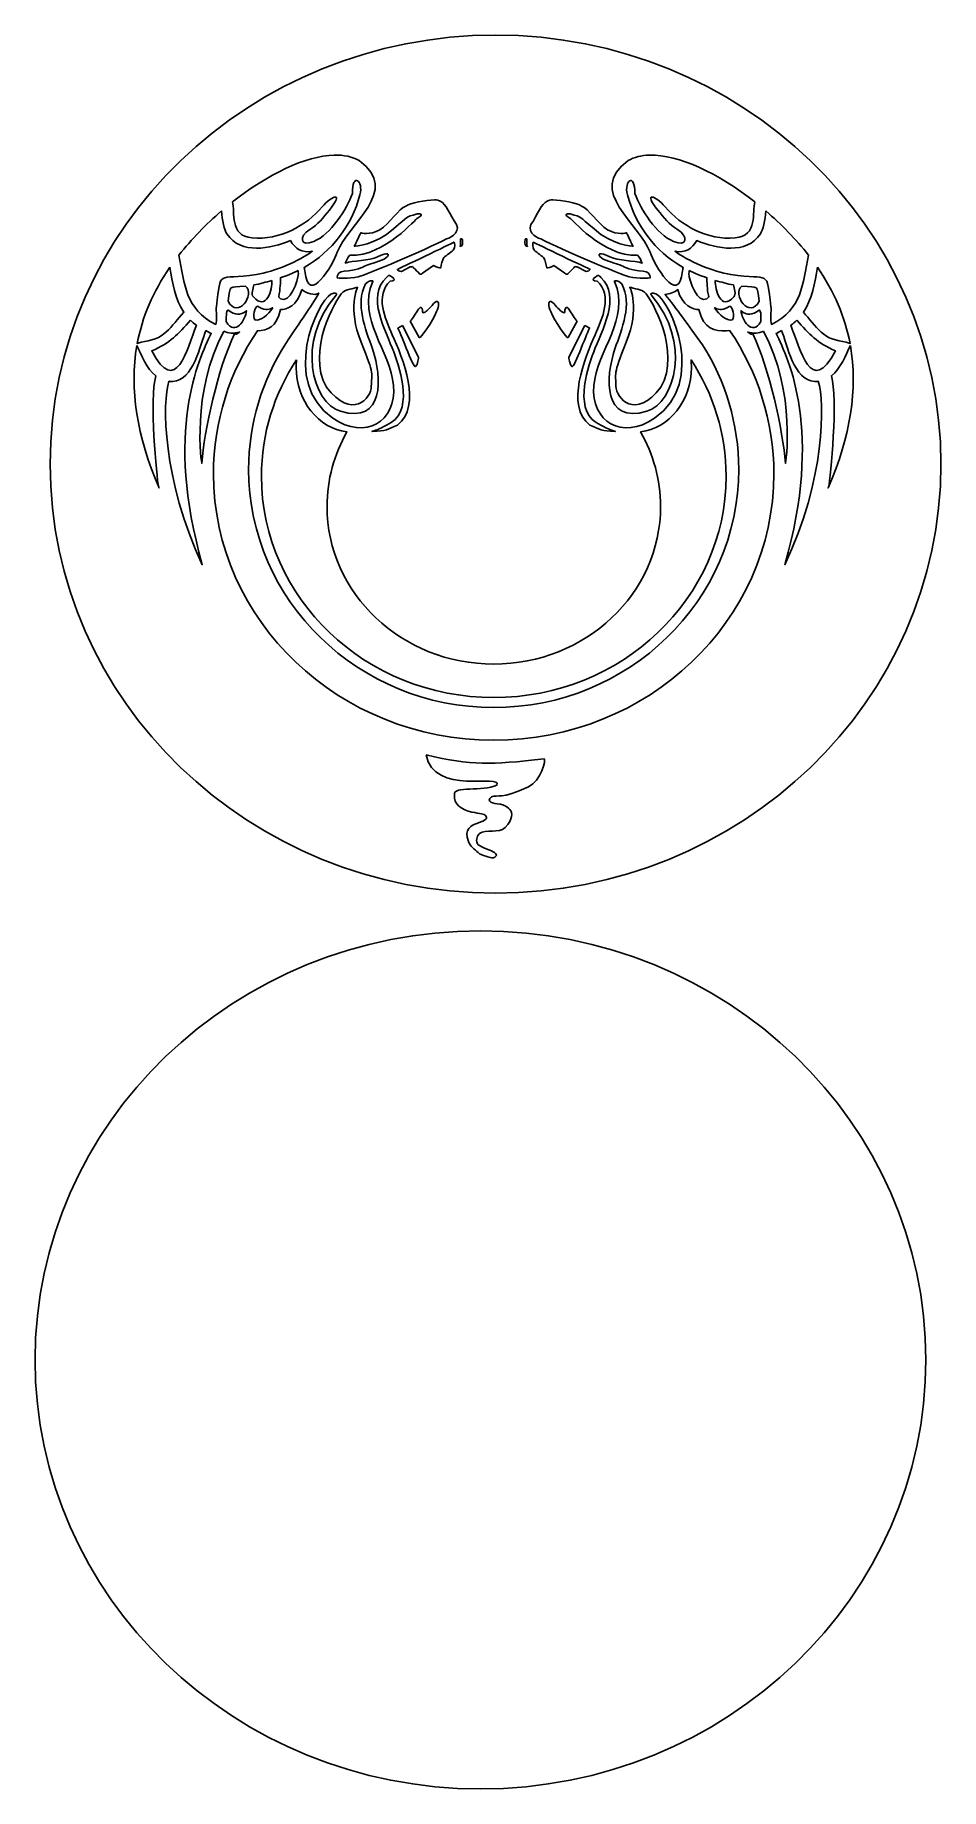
# Model space of a CAD drawing. Header units: centimetres. Extents: x -7.9 to 5.8, y -12.2 to 14.3.
import ezdxf

# ---------------------------------------------------------------- set-up
doc = ezdxf.new("R2010")
doc.units = ezdxf.units.CM
doc.header["$MEASUREMENT"] = 0
doc.layers.add('Layer 1', color=7, linetype='Continuous')

msp = doc.modelspace()

# ---------------------------------------------------------------- linework, layer by layer
at = {"layer": 'Layer 1', "color": 254}
for points, knots in [([(-0.96988, 14.28624), (-4.68405, 14.28624), (-7.69828, 11.38347), (-7.69828, 7.80615), (-7.69828, 7.80615), (-7.69828, 4.22882), (-4.68405, 1.32497), (-0.96988, 1.32497), (-0.96988, 1.32497), (2.74428, 1.32497), (5.75852, 4.22882), (5.75852, 7.80615), (5.75852, 7.80615), (5.75852, 11.38347), (2.74428, 14.28624), (-0.96988, 14.28624)], [0, 0, 0, 0, 0.2, 0.2, 0.2, 0.2, 0.4, 0.4, 0.4, 0.4, 0.6, 0.6, 0.6, 0.6, 1, 1, 1, 1]), ([(-3.40721, 12.47324), (-3.26271, 12.47703), (-3.13343, 12.45074), (-3.02749, 12.39034), (-3.02749, 12.39034), (-2.3884, 11.92707), (-3.20389, 11.44065), (-3.36016, 11.00475), (-3.36016, 11.00475), (-3.42208, 10.83412), (-3.79339, 10.16825), (-3.84964, 10.72375), (-3.84964, 10.72375), (-3.85531, 10.7586), (-3.85829, 10.76781), (-3.85972, 10.7765), (-3.85972, 10.7765), (-3.43316, 11.01937), (-3.14269, 11.41151), (-3.01741, 11.87357), (-3.01741, 11.87357), (-2.95965, 12.08654), (-3.13726, 12.2203), (-3.13166, 11.89402), (-3.13166, 11.89402), (-3.21611, 11.65369), (-3.46187, 11.27688), (-3.71523, 11.16731), (-3.71523, 11.16731), (-3.91657, 11.08136), (-3.95029, 11.24572), (-3.77572, 11.35034), (-3.77572, 11.35034), (-3.65324, 11.42131), (-3.56726, 11.53374), (-3.48001, 11.6421), (-3.48001, 11.6421), (-3.24215, 11.93353), (-3.44564, 11.86187), (-3.58642, 11.69377), (-3.58642, 11.69377), (-3.82995, 11.40361), (-4.23017, 11.1861), (-4.64827, 11.22222), (-4.64827, 11.22222), (-4.99318, 11.25091), (-4.90028, 11.61788), (-4.94397, 11.76483), (-4.94397, 11.76483), (-4.41606, 12.1824), (-3.84069, 12.46187), (-3.40721, 12.47324)], [0, 0, 0, 0, 0.07142857, 0.07142857, 0.07142857, 0.07142857, 0.14285714, 0.14285714, 0.14285714, 0.14285714, 0.21428571, 0.21428571, 0.21428571, 0.21428571, 0.28571429, 0.28571429, 0.28571429, 0.28571429, 0.35714286, 0.35714286, 0.35714286, 0.35714286, 0.42857143, 0.42857143, 0.42857143, 0.42857143, 0.5, 0.5, 0.5, 0.5, 0.57142857, 0.57142857, 0.57142857, 0.57142857, 0.64285714, 0.64285714, 0.64285714, 0.64285714, 0.71428571, 0.71428571, 0.71428571, 0.71428571, 0.78571429, 0.78571429, 0.78571429, 0.78571429, 0.85714286, 0.85714286, 0.85714286, 0.85714286, 1, 1, 1, 1]), ([(1.35767, 12.47324), (1.79625, 12.48484), (2.39717, 12.1998), (2.9482, 11.76483), (2.9482, 11.76483), (2.90308, 11.61788), (2.99772, 11.25091), (2.65138, 11.22222), (2.65138, 11.22222), (2.23472, 11.1861), (1.83281, 11.40361), (1.59065, 11.69377), (1.59065, 11.69377), (1.44981, 11.86187), (1.24663, 11.93353), (1.48312, 11.6421), (1.48312, 11.6421), (1.57181, 11.53374), (1.65666, 11.42131), (1.77771, 11.35034), (1.77771, 11.35034), (1.95371, 11.24572), (1.92079, 11.08136), (1.71946, 11.16731), (1.71946, 11.16731), (1.46474, 11.27688), (1.22034, 11.65369), (1.13589, 11.89402), (1.13589, 11.89402), (1.14006, 12.2203), (0.965, 12.08654), (1.02276, 11.87357), (1.02276, 11.87357), (1.14661, 11.41151), (1.43739, 11.01937), (1.86395, 10.7765), (1.86395, 10.7765), (1.86252, 10.76781), (1.85954, 10.7586), (1.85387, 10.72375), (1.85387, 10.72375), (1.79618, 10.16825), (1.42495, 10.83412), (1.36439, 11.00475), (1.36439, 11.00475), (1.20819, 11.44065), (0.3912, 11.92707), (1.03172, 12.39034), (1.03172, 12.39034), (1.12442, 12.44319), (1.23487, 12.46999), (1.35767, 12.47324)], [0, 0, 0, 0, 0.07142857, 0.07142857, 0.07142857, 0.07142857, 0.14285714, 0.14285714, 0.14285714, 0.14285714, 0.21428571, 0.21428571, 0.21428571, 0.21428571, 0.28571429, 0.28571429, 0.28571429, 0.28571429, 0.35714286, 0.35714286, 0.35714286, 0.35714286, 0.42857143, 0.42857143, 0.42857143, 0.42857143, 0.5, 0.5, 0.5, 0.5, 0.57142857, 0.57142857, 0.57142857, 0.57142857, 0.64285714, 0.64285714, 0.64285714, 0.64285714, 0.71428571, 0.71428571, 0.71428571, 0.71428571, 0.78571429, 0.78571429, 0.78571429, 0.78571429, 0.85714286, 0.85714286, 0.85714286, 0.85714286, 1, 1, 1, 1]), ([(-1.89172, 11.79605), (-1.87271, 11.7963), (-1.8554, 11.79561), (-1.84131, 11.7939), (-1.84131, 11.7939), (-1.73857, 11.76775), (-1.69173, 11.6459), (-1.59601, 11.48276), (-1.59601, 11.48276), (-1.4609, 11.31956), (-1.63172, 11.23971), (-1.70914, 11.20607), (-1.70914, 11.20607), (-2.02729, 11.04293), (-2.92181, 10.66537), (-3.04429, 10.63547), (-3.04429, 10.63547), (-3.1893, 10.59808), (-3.35904, 10.61824), (-3.35904, 10.61824), (-3.35904, 10.61824), (-3.35904, 10.61824), (-3.3867, 10.73638), (-3.19103, 10.72267), (-3.19103, 10.72267), (-3.01926, 10.75257), (-2.96148, 10.78644), (-2.90092, 10.81634), (-2.90092, 10.81634), (-2.86993, 10.82878), (-2.6873, 10.87094), (-2.62538, 10.92077), (-2.62538, 10.92077), (-2.55212, 10.9793), (-2.58976, 11.02179), (-2.75307, 10.93584), (-2.75307, 10.93584), (-2.87268, 10.86983), (-3.1291, 10.88592), (-3.24031, 10.8411), (-3.24031, 10.8411), (-3.21635, 10.8809), (-3.21512, 10.92575), (-3.16863, 10.9606), (-3.16863, 10.9606), (-2.64211, 10.93572), (-2.15644, 11.53695), (-2.14934, 11.51829), (-2.14934, 11.51829), (-2.15644, 11.51575), (-2.01192, 11.58865), (-2.1527, 11.58611), (-2.1527, 11.58611), (-2.34973, 11.53006), (-2.26313, 11.557), (-2.51225, 11.35895), (-2.51225, 11.35895), (-2.78261, 11.10859), (-3.10254, 11.09626), (-3.10254, 11.09626), (-3.10254, 11.09626), (-3.07441, 11.15478), (-3.03217, 11.24121), (-3.00397, 11.29974), (-3.00397, 11.29974), (-3.00397, 11.29974), (-2.87816, 11.25748), (-2.71499, 11.34603), (-2.71499, 11.34603), (-2.57278, 11.44068), (-2.42714, 11.6636), (-2.32295, 11.70346), (-2.32295, 11.70346), (-2.25892, 11.74812), (-2.02477, 11.79428), (-1.89172, 11.79605)], [0, 0, 0, 0, 0.05, 0.05, 0.05, 0.05, 0.1, 0.1, 0.1, 0.1, 0.15, 0.15, 0.15, 0.15, 0.2, 0.2, 0.2, 0.2, 0.25, 0.25, 0.25, 0.25, 0.3, 0.3, 0.3, 0.3, 0.35, 0.35, 0.35, 0.35, 0.4, 0.4, 0.4, 0.4, 0.45, 0.45, 0.45, 0.45, 0.5, 0.5, 0.5, 0.5, 0.55, 0.55, 0.55, 0.55, 0.6, 0.6, 0.6, 0.6, 0.65, 0.65, 0.65, 0.65, 0.7, 0.7, 0.7, 0.7, 0.75, 0.75, 0.75, 0.75, 0.8, 0.8, 0.8, 0.8, 0.85, 0.85, 0.85, 0.85, 0.9, 0.9, 0.9, 0.9, 1, 1, 1, 1]), ([(-0.10293, 11.79605), (0.03007, 11.79428), (0.26421, 11.74812), (0.32831, 11.70346), (0.32831, 11.70346), (0.43249, 11.6636), (0.57925, 11.44068), (0.72146, 11.34603), (0.72146, 11.34603), (0.88326, 11.25748), (1.00932, 11.29974), (1.00932, 11.29974), (1.00932, 11.29974), (1.03609, 11.24121), (1.07969, 11.15478), (1.10789, 11.09626), (1.10789, 11.09626), (1.10789, 11.09626), (0.78894, 11.10859), (0.51872, 11.35895), (0.51872, 11.35895), (0.26953, 11.557), (0.35508, 11.53006), (0.15805, 11.58611), (0.15805, 11.58611), (0.01727, 11.58865), (0.16172, 11.51575), (0.15469, 11.51829), (0.15469, 11.51829), (0.16172, 11.53695), (0.64603, 10.93572), (1.17398, 10.9606), (1.17398, 10.9606), (1.22047, 10.92575), (1.2217, 10.8809), (1.24566, 10.8411), (1.24566, 10.8411), (1.13445, 10.88592), (0.87922, 10.86983), (0.75954, 10.93584), (0.75954, 10.93584), (0.59487, 11.02179), (0.55779, 10.9793), (0.62961, 10.92077), (0.62961, 10.92077), (0.69297, 10.87094), (0.8764, 10.82878), (0.90739, 10.81634), (0.90739, 10.81634), (0.96795, 10.78644), (1.02461, 10.75257), (1.19638, 10.72267), (1.19638, 10.72267), (1.39205, 10.73638), (1.36439, 10.61824), (1.36439, 10.61824), (1.36439, 10.61824), (1.36439, 10.61824), (1.19578, 10.59808), (1.05077, 10.63547), (1.05077, 10.63547), (0.92829, 10.66537), (0.03264, 11.04293), (-0.28551, 11.20607), (-0.28551, 11.20607), (-0.36429, 11.23971), (-0.53269, 11.31956), (-0.39751, 11.48276), (-0.39751, 11.48276), (-0.3018, 11.6459), (-0.25608, 11.76775), (-0.15333, 11.7939), (-0.15333, 11.7939), (-0.13926, 11.79561), (-0.12193, 11.7963), (-0.10293, 11.79605)], [0, 0, 0, 0, 0.05, 0.05, 0.05, 0.05, 0.1, 0.1, 0.1, 0.1, 0.15, 0.15, 0.15, 0.15, 0.2, 0.2, 0.2, 0.2, 0.25, 0.25, 0.25, 0.25, 0.3, 0.3, 0.3, 0.3, 0.35, 0.35, 0.35, 0.35, 0.4, 0.4, 0.4, 0.4, 0.45, 0.45, 0.45, 0.45, 0.5, 0.5, 0.5, 0.5, 0.55, 0.55, 0.55, 0.55, 0.6, 0.6, 0.6, 0.6, 0.65, 0.65, 0.65, 0.65, 0.7, 0.7, 0.7, 0.7, 0.75, 0.75, 0.75, 0.75, 0.8, 0.8, 0.8, 0.8, 0.85, 0.85, 0.85, 0.85, 0.9, 0.9, 0.9, 0.9, 1, 1, 1, 1]), ([(-5.10975, 11.62918), (-5.10551, 11.49467), (-5.06177, 11.33462), (-5.02798, 11.28359), (-5.02798, 11.28359), (-4.81545, 10.9648), (-4.37102, 11.05924), (-4.06694, 11.18131), (-4.06694, 11.18131), (-4.00079, 11.06051), (-3.88793, 10.98992), (-3.73875, 11.01982), (-3.73875, 11.01982), (-3.91476, 10.88277), (-4.32484, 10.70617), (-4.58106, 10.66884), (-4.58106, 10.66884), (-5.19203, 10.58042), (-5.11266, 10.75688), (-5.18591, 10.18652), (-5.18591, 10.18652), (-5.19295, 10.13047), (-5.17651, 9.95622), (-5.19487, 9.9163), (-5.19487, 9.9163), (-5.66636, 10.15041), (-5.6584, 10.52076), (-5.75268, 10.96168), (-5.75268, 10.96168), (-5.56261, 11.20207), (-5.34344, 11.42865), (-5.10975, 11.62918)], [0, 0, 0, 0, 0.11111111, 0.11111111, 0.11111111, 0.11111111, 0.22222222, 0.22222222, 0.22222222, 0.22222222, 0.33333333, 0.33333333, 0.33333333, 0.33333333, 0.44444444, 0.44444444, 0.44444444, 0.44444444, 0.55555556, 0.55555556, 0.55555556, 0.55555556, 0.66666667, 0.66666667, 0.66666667, 0.66666667, 0.77777778, 0.77777778, 0.77777778, 0.77777778, 1, 1, 1, 1]), ([(3.11286, 11.62918), (3.34792, 11.42865), (3.56803, 11.20207), (3.75803, 10.96168), (3.75803, 10.96168), (3.66368, 10.52076), (3.67066, 10.15041), (3.1991, 9.9163), (3.1991, 9.9163), (3.17937, 9.95622), (3.19724, 10.13047), (3.19014, 10.18652), (3.19014, 10.18652), (3.11552, 10.75688), (3.19545, 10.58042), (2.58305, 10.66884), (2.58305, 10.66884), (2.32819, 10.70617), (1.91899, 10.88277), (1.74298, 11.01982), (1.74298, 11.01982), (1.89216, 10.98992), (2.00526, 11.06051), (2.07005, 11.18131), (2.07005, 11.18131), (2.37557, 11.05924), (2.81968, 10.9648), (3.03221, 11.28359), (3.03221, 11.28359), (3.06601, 11.33462), (3.11006, 11.49467), (3.11286, 11.62918)], [0, 0, 0, 0, 0.11111111, 0.11111111, 0.11111111, 0.11111111, 0.22222222, 0.22222222, 0.22222222, 0.22222222, 0.33333333, 0.33333333, 0.33333333, 0.33333333, 0.44444444, 0.44444444, 0.44444444, 0.44444444, 0.55555556, 0.55555556, 0.55555556, 0.55555556, 0.66666667, 0.66666667, 0.66666667, 0.66666667, 0.77777778, 0.77777778, 0.77777778, 0.77777778, 1, 1, 1, 1]), ([(-1.59937, 11.15762), (-1.58319, 11.15865), (-1.57531, 11.07538), (-1.60834, 11.0392), (-1.60834, 11.0392), (-1.64493, 11.00181), (-1.75059, 10.92831), (-1.75059, 10.92831), (-1.75059, 10.92831), (-1.77455, 10.876), (-1.79196, 10.82343), (-1.79763, 10.77112), (-1.79763, 10.77112), (-1.81736, 10.7649), (-1.84996, 10.77821), (-1.90628, 10.80557), (-1.90628, 10.80557), (-1.90628, 10.80557), (-2.07205, 10.69145), (-2.07205, 10.69145), (-2.07205, 10.69145), (-2.08755, 10.67527), (-2.10255, 10.6718), (-2.11798, 10.68176), (-2.11798, 10.68176), (-2.14754, 10.71166), (-2.17802, 10.74122), (-2.20759, 10.77112), (-2.20759, 10.77112), (-2.21325, 10.7774), (-2.21655, 10.78441), (-2.22215, 10.78942), (-2.22215, 10.78942), (-2.23485, 10.78816), (-2.24672, 10.78639), (-2.25799, 10.78512), (-2.25799, 10.78512), (-2.25799, 10.78512), (-2.3924, 10.71406), (-2.3924, 10.71406), (-2.3924, 10.71406), (-2.42469, 10.71769), (-2.44473, 10.72764), (-2.45177, 10.74636), (-2.45177, 10.74636), (-2.45177, 10.74636), (-1.6211, 11.14157), (-1.60274, 11.15655), (-1.60274, 11.15655), (-1.60159, 11.1574), (-1.60045, 11.15755), (-1.59937, 11.15762)], [0, 0, 0, 0, 0.07142857, 0.07142857, 0.07142857, 0.07142857, 0.14285714, 0.14285714, 0.14285714, 0.14285714, 0.21428571, 0.21428571, 0.21428571, 0.21428571, 0.28571429, 0.28571429, 0.28571429, 0.28571429, 0.35714286, 0.35714286, 0.35714286, 0.35714286, 0.42857143, 0.42857143, 0.42857143, 0.42857143, 0.5, 0.5, 0.5, 0.5, 0.57142857, 0.57142857, 0.57142857, 0.57142857, 0.64285714, 0.64285714, 0.64285714, 0.64285714, 0.71428571, 0.71428571, 0.71428571, 0.71428571, 0.78571429, 0.78571429, 0.78571429, 0.78571429, 0.85714286, 0.85714286, 0.85714286, 0.85714286, 1, 1, 1, 1]), ([(-1.49073, 11.20715), (-1.48616, 11.20716), (-1.48068, 11.20656), (-1.47504, 11.20284), (-1.47504, 11.20284), (-1.46938, 11.19408), (-1.46353, 11.15092), (-1.47056, 11.12102), (-1.47056, 11.12102), (-1.47623, 11.09233), (-1.51624, 11.09111), (-1.50641, 11.09733), (-1.50641, 11.09733), (-1.49507, 11.10235), (-1.49713, 11.13136), (-1.49857, 11.20607), (-1.49857, 11.20607), (-1.49857, 11.20607), (-1.49529, 11.20714), (-1.49073, 11.20715)], [0, 0, 0, 0, 0.16666667, 0.16666667, 0.16666667, 0.16666667, 0.33333333, 0.33333333, 0.33333333, 0.33333333, 0.5, 0.5, 0.5, 0.5, 0.66666667, 0.66666667, 0.66666667, 0.66666667, 1, 1, 1, 1]), ([(-0.5028, 11.20715), (-0.49806, 11.20714), (-0.49496, 11.20607), (-0.49496, 11.20607), (-0.49496, 11.20607), (-0.4964, 11.13136), (-0.49958, 11.10235), (-0.48824, 11.09733), (-0.48824, 11.09733), (-0.47841, 11.09111), (-0.51737, 11.09233), (-0.52297, 11.12102), (-0.52297, 11.12102), (-0.53007, 11.15092), (-0.52496, 11.19408), (-0.52073, 11.20284), (-0.52073, 11.20284), (-0.51438, 11.20656), (-0.50755, 11.20716), (-0.5028, 11.20715)], [0, 0, 0, 0, 0.16666667, 0.16666667, 0.16666667, 0.16666667, 0.33333333, 0.33333333, 0.33333333, 0.33333333, 0.5, 0.5, 0.5, 0.5, 0.66666667, 0.66666667, 0.66666667, 0.66666667, 1, 1, 1, 1]), ([(-0.39415, 11.15762), (-0.39307, 11.15755), (-0.39194, 11.1574), (-0.39079, 11.15655), (-0.39079, 11.15655), (-0.37393, 11.14157), (0.45824, 10.74636), (0.45824, 10.74636), (0.45824, 10.74636), (0.4512, 10.72764), (0.43116, 10.71769), (0.39887, 10.71406), (0.39887, 10.71406), (0.39887, 10.71406), (0.26334, 10.78512), (0.26334, 10.78512), (0.26334, 10.78512), (0.25207, 10.78639), (0.23988, 10.78816), (0.22862, 10.78942), (0.22862, 10.78942), (0.22295, 10.78441), (0.21853, 10.7774), (0.21294, 10.77112), (0.21294, 10.77112), (0.18331, 10.74122), (0.15408, 10.71166), (0.12445, 10.68176), (0.12445, 10.68176), (0.10895, 10.6718), (0.0929, 10.67527), (0.0774, 10.69145), (0.0774, 10.69145), (0.0774, 10.69145), (-0.08837, 10.80557), (-0.08837, 10.80557), (-0.08837, 10.80557), (-0.14463, 10.77821), (-0.17729, 10.7649), (-0.19702, 10.77112), (-0.19702, 10.77112), (-0.20262, 10.82343), (-0.21905, 10.876), (-0.24294, 10.92831), (-0.24294, 10.92831), (-0.24294, 10.92831), (-0.3486, 11.00181), (-0.38519, 11.0392), (-0.38519, 11.0392), (-0.41822, 11.07538), (-0.4104, 11.15865), (-0.39415, 11.15762)], [0, 0, 0, 0, 0.07142857, 0.07142857, 0.07142857, 0.07142857, 0.14285714, 0.14285714, 0.14285714, 0.14285714, 0.21428571, 0.21428571, 0.21428571, 0.21428571, 0.28571429, 0.28571429, 0.28571429, 0.28571429, 0.35714286, 0.35714286, 0.35714286, 0.35714286, 0.42857143, 0.42857143, 0.42857143, 0.42857143, 0.5, 0.5, 0.5, 0.5, 0.57142857, 0.57142857, 0.57142857, 0.57142857, 0.64285714, 0.64285714, 0.64285714, 0.64285714, 0.71428571, 0.71428571, 0.71428571, 0.71428571, 0.78571429, 0.78571429, 0.78571429, 0.78571429, 0.85714286, 0.85714286, 0.85714286, 0.85714286, 1, 1, 1, 1]), ([(-5.88933, 10.77866), (-5.85131, 10.54582), (-5.80995, 10.29845), (-5.67764, 10.1004), (-5.67764, 10.1004), (-5.76912, 9.99953), (-5.84738, 9.89125), (-5.9487, 9.79787), (-5.9487, 9.79787), (-6.10211, 9.6546), (-6.22198, 9.68782), (-6.38105, 9.62561), (-6.38105, 9.62561), (-6.30643, 10.02914), (-6.14412, 10.41251), (-5.88933, 10.77866)], [0, 0, 0, 0, 0.2, 0.2, 0.2, 0.2, 0.4, 0.4, 0.4, 0.4, 0.6, 0.6, 0.6, 0.6, 1, 1, 1, 1]), ([(-3.95157, 10.72913), (-3.95157, 10.71421), (-3.94821, 10.69959), (-3.94821, 10.68715), (-3.94821, 10.68715), (-3.94541, 10.57631), (-4.08329, 10.21952), (-4.21703, 10.30172), (-4.21703, 10.30172), (-4.22693, 10.31296), (-4.24783, 10.32709), (-4.24503, 10.33833), (-4.24503, 10.33833), (-4.21964, 10.44421), (-4.21815, 10.56435), (-4.21815, 10.6204), (-4.21815, 10.6204), (-4.12387, 10.65023), (-4.03602, 10.68673), (-3.95157, 10.72913)], [0, 0, 0, 0, 0.16666667, 0.16666667, 0.16666667, 0.16666667, 0.33333333, 0.33333333, 0.33333333, 0.33333333, 0.5, 0.5, 0.5, 0.5, 0.66666667, 0.66666667, 0.66666667, 0.66666667, 1, 1, 1, 1]), ([(-2.57834, 10.65485), (-2.56848, 10.65594), (-2.55843, 10.64807), (-2.53801, 10.63439), (-2.53801, 10.63439), (-2.48026, 10.59574), (-2.49177, 10.5696), (-2.55929, 10.57087), (-2.55929, 10.57087), (-2.79579, 10.35047), (-2.63603, 10.00179), (-2.52905, 9.76019), (-2.52905, 9.76019), (-2.37558, 9.41645), (-2.0717, 8.67638), (-2.45177, 8.39613), (-2.45177, 8.39613), (-2.60244, 8.32262), (-2.61783, 8.31092), (-2.83596, 8.296), (-2.83596, 8.296), (-2.74584, 8.33339), (-2.74201, 8.32694), (-2.6153, 8.3929), (-2.6153, 8.3929), (-2.1944, 8.57222), (-2.3983, 9.21425), (-2.50665, 9.50073), (-2.50665, 9.50073), (-2.6277, 9.82078), (-2.92921, 10.33715), (-2.6153, 10.62363), (-2.6153, 10.62363), (-2.59772, 10.64416), (-2.58819, 10.65375), (-2.57834, 10.65485)], [0, 0, 0, 0, 0.1, 0.1, 0.1, 0.1, 0.2, 0.2, 0.2, 0.2, 0.3, 0.3, 0.3, 0.3, 0.4, 0.4, 0.4, 0.4, 0.5, 0.5, 0.5, 0.5, 0.6, 0.6, 0.6, 0.6, 0.7, 0.7, 0.7, 0.7, 0.8, 0.8, 0.8, 0.8, 1, 1, 1, 1]), ([(0.58369, 10.65485), (0.59372, 10.65375), (0.60304, 10.64416), (0.62065, 10.62363), (0.62065, 10.62363), (0.93463, 10.33715), (0.63417, 9.82078), (0.51312, 9.50073), (0.51312, 9.50073), (0.4047, 9.21425), (0.19832, 8.57222), (0.62065, 8.3929), (0.62065, 8.3929), (0.74729, 8.32694), (0.75238, 8.33339), (0.84243, 8.296), (0.84243, 8.296), (0.62423, 8.31092), (0.60811, 8.32262), (0.456, 8.39613), (0.456, 8.39613), (0.07736, 8.67638), (0.38205, 9.41645), (0.53552, 9.76019), (0.53552, 9.76019), (0.64257, 10.00179), (0.80114, 10.35047), (0.56465, 10.57087), (0.56465, 10.57087), (0.49699, 10.5696), (0.48567, 10.59574), (0.54336, 10.63439), (0.54336, 10.63439), (0.56309, 10.64807), (0.57365, 10.65594), (0.58369, 10.65485)], [0, 0, 0, 0, 0.1, 0.1, 0.1, 0.1, 0.2, 0.2, 0.2, 0.2, 0.3, 0.3, 0.3, 0.3, 0.4, 0.4, 0.4, 0.4, 0.5, 0.5, 0.5, 0.5, 0.6, 0.6, 0.6, 0.6, 0.7, 0.7, 0.7, 0.7, 0.8, 0.8, 0.8, 0.8, 1, 1, 1, 1]), ([(1.95468, 10.72913), (2.0405, 10.68673), (2.12929, 10.65023), (2.2235, 10.6204), (2.2235, 10.6204), (2.2235, 10.56435), (2.22355, 10.44421), (2.25039, 10.33833), (2.25039, 10.33833), (2.25318, 10.32709), (2.23116, 10.31296), (2.22126, 10.30172), (2.22126, 10.30172), (2.08752, 10.21952), (1.94964, 10.57631), (1.95244, 10.68715), (1.95244, 10.68715), (1.95244, 10.69959), (1.95611, 10.71421), (1.95468, 10.72913)], [0, 0, 0, 0, 0.16666667, 0.16666667, 0.16666667, 0.16666667, 0.33333333, 0.33333333, 0.33333333, 0.33333333, 0.5, 0.5, 0.5, 0.5, 0.66666667, 0.66666667, 0.66666667, 0.66666667, 1, 1, 1, 1]), ([(3.89244, 10.77866), (4.1473, 10.41251), (4.31066, 10.02914), (4.38528, 9.62561), (4.38528, 9.62561), (4.22614, 9.68782), (4.10672, 9.6546), (3.95181, 9.79787), (3.95181, 9.79787), (3.85186, 9.89125), (3.77198, 9.99953), (3.68186, 10.1004), (3.68186, 10.1004), (3.81424, 10.29845), (3.85441, 10.54582), (3.89244, 10.77866)], [0, 0, 0, 0, 0.2, 0.2, 0.2, 0.2, 0.4, 0.4, 0.4, 0.4, 0.6, 0.6, 0.6, 0.6, 1, 1, 1, 1]), ([(-3.89444, 10.44276), (-3.83396, 10.38544), (-3.69228, 10.34424), (-3.64018, 10.38785), (-3.64018, 10.38785), (-3.64018, 10.38785), (-3.63906, 10.38785), (-3.63906, 10.38785), (-3.63906, 10.38785), (-3.77841, 10.14377), (-3.89118, 10.00387), (-4.13751, 9.62776), (-4.13751, 9.62776), (-4.49368, 9.0748), (-4.69867, 8.42391), (-4.69867, 7.72648), (-4.69867, 7.72648), (-4.69867, 5.745), (-3.03628, 4.12846), (-0.99788, 4.12846), (-0.99788, 4.12846), (1.04188, 4.12846), (2.70402, 5.745), (2.70402, 7.72648), (2.70402, 7.72648), (2.70402, 8.41395), (2.50369, 9.05829), (2.15742, 9.60623), (2.15742, 9.60623), (1.93075, 9.92134), (1.76802, 10.14915), (1.59065, 10.36955), (1.59065, 10.36955), (1.65537, 10.36955), (1.73863, 10.40162), (1.78219, 10.44276), (1.78219, 10.44276), (1.84704, 10.19989), (2.01528, 10.13401), (2.10253, 10.14023), (2.10253, 10.14023), (2.17715, 9.83014), (2.34047, 9.81673), (2.51921, 9.82048), (2.51921, 9.82048), (2.53471, 9.82175), (2.55212, 9.82175), (2.57185, 9.82048), (2.57185, 9.82048), (2.99138, 9.19655), (3.23495, 8.45321), (3.23495, 7.65865), (3.23495, 7.65865), (3.23495, 5.44173), (1.33476, 3.63322), (-0.99788, 3.63322), (-0.99788, 3.63322), (-3.3291, 3.63322), (-5.23072, 5.44173), (-5.23072, 7.65865), (-5.23072, 7.65865), (-5.23072, 8.45321), (-4.98604, 9.19528), (-4.5665, 9.82048), (-4.5665, 9.82048), (-4.41446, 9.82422), (-4.28063, 9.86873), (-4.21591, 10.14023), (-4.21591, 10.14023), (-4.12723, 10.13401), (-3.95917, 10.19989), (-3.89444, 10.44276)], [0, 0, 0, 0, 0.05263158, 0.05263158, 0.05263158, 0.05263158, 0.10526316, 0.10526316, 0.10526316, 0.10526316, 0.15789474, 0.15789474, 0.15789474, 0.15789474, 0.21052632, 0.21052632, 0.21052632, 0.21052632, 0.26315789, 0.26315789, 0.26315789, 0.26315789, 0.31578947, 0.31578947, 0.31578947, 0.31578947, 0.36842105, 0.36842105, 0.36842105, 0.36842105, 0.42105263, 0.42105263, 0.42105263, 0.42105263, 0.47368421, 0.47368421, 0.47368421, 0.47368421, 0.52631579, 0.52631579, 0.52631579, 0.52631579, 0.57894737, 0.57894737, 0.57894737, 0.57894737, 0.63157895, 0.63157895, 0.63157895, 0.63157895, 0.68421053, 0.68421053, 0.68421053, 0.68421053, 0.73684211, 0.73684211, 0.73684211, 0.73684211, 0.78947368, 0.78947368, 0.78947368, 0.78947368, 0.84210526, 0.84210526, 0.84210526, 0.84210526, 0.89473684, 0.89473684, 0.89473684, 0.89473684, 1, 1, 1, 1]), ([(-4.74572, 10.49336), (-4.59647, 10.36634), (-4.86225, 9.98828), (-5.01006, 10.26727), (-5.01006, 10.26727), (-4.9721, 10.5288), (-5.00754, 10.46841), (-4.74572, 10.49336)], [0, 0, 0, 0, 0.33333333, 0.33333333, 0.33333333, 0.33333333, 1, 1, 1, 1]), ([(-4.34696, 10.58056), (-4.34273, 10.44104), (-4.42541, 10.10893), (-4.62811, 10.33187), (-4.62811, 10.33187), (-4.66327, 10.37046), (-4.63153, 10.46684), (-4.62027, 10.51166), (-4.62027, 10.51166), (-4.52735, 10.52911), (-4.43565, 10.55314), (-4.34696, 10.58056)], [0, 0, 0, 0, 0.25, 0.25, 0.25, 0.25, 0.5, 0.5, 0.5, 0.5, 1, 1, 1, 1]), ([(-2.8326, 10.57626), (-2.8243, 10.57569), (-2.82012, 10.57143), (-2.82364, 10.56334), (-2.82364, 10.56334), (-3.06716, 10.01038), (-2.55482, 9.51334), (-2.51113, 8.99149), (-2.51113, 8.99149), (-2.46327, 8.44723), (-2.93608, 8.15949), (-3.42737, 8.49948), (-3.42737, 8.49948), (-4.22417, 9.05123), (-3.66174, 10.25979), (-3.45761, 10.37062), (-3.45761, 10.37062), (-3.42941, 10.39182), (-3.34005, 10.39916), (-3.37808, 10.35555), (-3.37808, 10.35555), (-3.98761, 9.65932), (-3.73775, 8.73099), (-3.30976, 8.60391), (-3.30976, 8.60391), (-2.65093, 8.40713), (-2.67999, 9.10985), (-2.82924, 9.54702), (-2.82924, 9.54702), (-2.93342, 9.85343), (-3.09416, 10.21772), (-2.93229, 10.52781), (-2.93229, 10.52781), (-2.92066, 10.55114), (-2.85748, 10.57794), (-2.8326, 10.57626)], [0, 0, 0, 0, 0.1, 0.1, 0.1, 0.1, 0.2, 0.2, 0.2, 0.2, 0.3, 0.3, 0.3, 0.3, 0.4, 0.4, 0.4, 0.4, 0.5, 0.5, 0.5, 0.5, 0.6, 0.6, 0.6, 0.6, 0.7, 0.7, 0.7, 0.7, 0.8, 0.8, 0.8, 0.8, 1, 1, 1, 1]), ([(-3.05326, 10.47828), (-3.05326, 10.47828), (-3.21066, 10.16379), (-2.99949, 9.64822), (-2.99949, 9.64822), (-2.78969, 9.13259), (-2.8446, 9.18054), (-2.84604, 8.98503), (-2.84604, 8.98503), (-2.84604, 8.78952), (-3.13939, 8.47103), (-3.5237, 8.96673), (-3.5237, 8.96673), (-3.83201, 9.50477), (-3.38426, 10.29958), (-3.27727, 10.40292), (-3.27727, 10.40292), (-3.24341, 10.4353), (-3.10671, 10.46083), (-3.05326, 10.47828)], [0, 0, 0, 0, 0.16666667, 0.16666667, 0.16666667, 0.16666667, 0.33333333, 0.33333333, 0.33333333, 0.33333333, 0.5, 0.5, 0.5, 0.5, 0.66666667, 0.66666667, 0.66666667, 0.66666667, 1, 1, 1, 1]), ([(0.83795, 10.57626), (0.86281, 10.57794), (0.92596, 10.55114), (0.93764, 10.52781), (0.93764, 10.52781), (1.09951, 10.21772), (0.93884, 9.85343), (0.83459, 9.54702), (0.83459, 9.54702), (0.68534, 9.10985), (0.65635, 8.40713), (1.31511, 8.60391), (1.31511, 8.60391), (1.7431, 8.73099), (1.99409, 9.65932), (1.38455, 10.35555), (1.38455, 10.35555), (1.34653, 10.39916), (1.43483, 10.39182), (1.46296, 10.37062), (1.46296, 10.37062), (1.66709, 10.25979), (2.23064, 9.05123), (1.43384, 8.49948), (1.43384, 8.49948), (0.94255, 8.15949), (0.46894, 8.44723), (0.51536, 8.99149), (0.51536, 8.99149), (0.56042, 9.51334), (1.07251, 10.01038), (0.82899, 10.56334), (0.82899, 10.56334), (0.82547, 10.57143), (0.82966, 10.57569), (0.83795, 10.57626)], [0, 0, 0, 0, 0.1, 0.1, 0.1, 0.1, 0.2, 0.2, 0.2, 0.2, 0.3, 0.3, 0.3, 0.3, 0.4, 0.4, 0.4, 0.4, 0.5, 0.5, 0.5, 0.5, 0.6, 0.6, 0.6, 0.6, 0.7, 0.7, 0.7, 0.7, 0.8, 0.8, 0.8, 0.8, 1, 1, 1, 1]), ([(1.05861, 10.47828), (1.11206, 10.46083), (1.24883, 10.4353), (1.28262, 10.40292), (1.28262, 10.40292), (1.38954, 10.29958), (1.83736, 9.50477), (1.52905, 8.96673), (1.52905, 8.96673), (1.14474, 8.47103), (0.8517, 8.78952), (0.85027, 8.98503), (0.85027, 8.98503), (0.85027, 9.18054), (0.79623, 9.13259), (1.00596, 9.64822), (1.00596, 9.64822), (1.21713, 10.16379), (1.05861, 10.47828), (1.05861, 10.47828)], [0, 0, 0, 0, 0.16666667, 0.16666667, 0.16666667, 0.16666667, 0.33333333, 0.33333333, 0.33333333, 0.33333333, 0.5, 0.5, 0.5, 0.5, 0.66666667, 0.66666667, 0.66666667, 0.66666667, 1, 1, 1, 1]), ([(2.35007, 10.58056), (2.44012, 10.55314), (2.53151, 10.52911), (2.6245, 10.51166), (2.6245, 10.51166), (2.63576, 10.46684), (2.66757, 10.37046), (2.63234, 10.33187), (2.63234, 10.33187), (2.42957, 10.10893), (2.34584, 10.44104), (2.35007, 10.58056)], [0, 0, 0, 0, 0.25, 0.25, 0.25, 0.25, 0.5, 0.5, 0.5, 0.5, 1, 1, 1, 1]), ([(2.74995, 10.49336), (3.01184, 10.46841), (2.97626, 10.5288), (3.01429, 10.26727), (3.01429, 10.26727), (2.86648, 9.98828), (2.60077, 10.36634), (2.74995, 10.49336)], [0, 0, 0, 0, 0.33333333, 0.33333333, 0.33333333, 0.33333333, 1, 1, 1, 1]), ([(-5.0067, 10.13054), (-5.00428, 10.13002), (-5.00168, 10.12833), (-4.99886, 10.12623), (-4.99886, 10.12623), (-4.90737, 10.0552), (-4.82775, 10.04487), (-4.7334, 10.12085), (-4.7334, 10.12085), (-4.74329, 9.99256), (-4.90319, 9.72398), (-5.03694, 9.95936), (-5.03694, 9.95936), (-5.0356, 9.97799), (-5.04296, 10.13829), (-5.0067, 10.13054)], [0, 0, 0, 0, 0.2, 0.2, 0.2, 0.2, 0.4, 0.4, 0.4, 0.4, 0.6, 0.6, 0.6, 0.6, 1, 1, 1, 1]), ([(-4.56538, 10.19191), (-4.46823, 10.13084), (-4.40011, 10.13294), (-4.34808, 10.16284), (-4.34808, 10.16284), (-4.34385, 10.16411), (-4.33888, 10.16372), (-4.33464, 10.16499), (-4.33464, 10.16499), (-4.41206, 10.0666), (-4.51142, 9.95638), (-4.60571, 9.98627), (-4.60571, 9.98627), (-4.64653, 10.03109), (-4.60764, 10.18194), (-4.56538, 10.19191)], [0, 0, 0, 0, 0.2, 0.2, 0.2, 0.2, 0.4, 0.4, 0.4, 0.4, 0.6, 0.6, 0.6, 0.6, 1, 1, 1, 1]), ([(-1.85252, 10.26189), (-1.82227, 10.25882), (-1.81636, 10.2001), (-1.86036, 10.10901), (-1.86036, 10.10901), (-1.91525, 9.9658), (-2.10833, 9.69237), (-2.12246, 9.71605), (-2.12246, 9.71605), (-2.12246, 9.71605), (-2.25687, 9.9669), (-2.25687, 9.9669), (-2.25687, 9.9669), (-2.25127, 9.96194), (-2.18412, 10.06934), (-2.15606, 10.10793), (-2.15606, 10.10793), (-2.12507, 10.16525), (-2.08587, 10.20773), (-2.07317, 10.13054), (-2.07317, 10.13054), (-2.07038, 10.11435), (-2.07292, 10.09286), (-2.06309, 10.09286), (-2.06309, 10.09286), (-2.02643, 10.09407), (-1.97941, 10.14916), (-1.92868, 10.20267), (-1.92868, 10.20267), (-1.89806, 10.24564), (-1.87067, 10.26372), (-1.85252, 10.26189)], [0, 0, 0, 0, 0.11111111, 0.11111111, 0.11111111, 0.11111111, 0.22222222, 0.22222222, 0.22222222, 0.22222222, 0.33333333, 0.33333333, 0.33333333, 0.33333333, 0.44444444, 0.44444444, 0.44444444, 0.44444444, 0.55555556, 0.55555556, 0.55555556, 0.55555556, 0.66666667, 0.66666667, 0.66666667, 0.66666667, 0.77777778, 0.77777778, 0.77777778, 0.77777778, 1, 1, 1, 1]), ([(-0.14213, 10.26189), (-0.124, 10.26372), (-0.09659, 10.24564), (-0.06597, 10.20267), (-0.06597, 10.20267), (-0.01531, 10.14916), (0.03297, 10.09407), (0.06956, 10.09286), (0.06956, 10.09286), (0.07946, 10.09286), (0.07685, 10.11435), (0.07964, 10.13054), (0.07964, 10.13054), (0.09234, 10.20773), (0.13017, 10.16525), (0.16253, 10.10793), (0.16253, 10.10793), (0.19066, 10.06934), (0.25655, 9.96194), (0.26222, 9.9669), (0.26222, 9.9669), (0.26222, 9.9669), (0.12669, 9.71605), (0.12669, 9.71605), (0.12669, 9.71605), (0.11399, 9.69237), (-0.07835, 9.9658), (-0.13317, 10.10901), (-0.13317, 10.10901), (-0.17717, 10.2001), (-0.17236, 10.25882), (-0.14213, 10.26189)], [0, 0, 0, 0, 0.11111111, 0.11111111, 0.11111111, 0.11111111, 0.22222222, 0.22222222, 0.22222222, 0.22222222, 0.33333333, 0.33333333, 0.33333333, 0.33333333, 0.44444444, 0.44444444, 0.44444444, 0.44444444, 0.55555556, 0.55555556, 0.55555556, 0.55555556, 0.66666667, 0.66666667, 0.66666667, 0.66666667, 0.77777778, 0.77777778, 0.77777778, 0.77777778, 1, 1, 1, 1]), ([(2.56961, 10.19191), (2.61187, 10.18194), (2.65076, 10.03109), (2.60994, 9.98627), (2.60994, 9.98627), (2.51565, 9.95638), (2.41486, 10.0666), (2.33887, 10.16499), (2.33887, 10.16499), (2.34311, 10.16372), (2.34822, 10.16411), (2.35231, 10.16284), (2.35231, 10.16284), (2.40441, 10.13294), (2.47246, 10.13084), (2.56961, 10.19191)], [0, 0, 0, 0, 0.2, 0.2, 0.2, 0.2, 0.4, 0.4, 0.4, 0.4, 0.6, 0.6, 0.6, 0.6, 1, 1, 1, 1]), ([(3.01093, 10.13054), (3.04693, 10.13829), (3.03871, 9.97799), (3.04005, 9.95936), (3.04005, 9.95936), (2.90774, 9.72398), (2.74721, 9.99256), (2.73875, 10.12085), (2.73875, 10.12085), (2.8331, 10.04487), (2.91154, 10.0552), (3.00309, 10.12623), (3.00309, 10.12623), (3.0059, 10.12833), (3.00853, 10.13002), (3.01093, 10.13054)], [0, 0, 0, 0, 0.2, 0.2, 0.2, 0.2, 0.4, 0.4, 0.4, 0.4, 0.6, 0.6, 0.6, 0.6, 1, 1, 1, 1]), ([(-5.57683, 9.97766), (-5.55006, 9.9503), (-5.5207, 9.92578), (-5.48834, 9.90338), (-5.48834, 9.90338), (-5.62768, 9.5347), (-5.79694, 8.81709), (-6.16152, 9.5158), (-6.16152, 9.5158), (-5.88283, 9.6366), (-5.7669, 9.76596), (-5.57683, 9.97766)], [0, 0, 0, 0, 0.25, 0.25, 0.25, 0.25, 0.5, 0.5, 0.5, 0.5, 1, 1, 1, 1]), ([(-5.34721, 9.82478), (-5.30925, 9.80606), (-5.28398, 9.78471), (-5.26432, 9.77849), (-5.26432, 9.77849), (-5.45439, 9.38861), (-5.97317, 8.30846), (-5.39873, 6.28598), (-5.39873, 6.28598), (-6.0041, 7.56627), (-6.00552, 8.75101), (-5.90277, 9.05609), (-5.90277, 9.05609), (-5.88441, 9.05361), (-5.86426, 9.05393), (-5.84453, 9.05393), (-5.84453, 9.05393), (-5.53485, 9.06517), (-5.42463, 9.61677), (-5.34721, 9.82478)], [0, 0, 0, 0, 0.16666667, 0.16666667, 0.16666667, 0.16666667, 0.33333333, 0.33333333, 0.33333333, 0.33333333, 0.5, 0.5, 0.5, 0.5, 0.66666667, 0.66666667, 0.66666667, 0.66666667, 1, 1, 1, 1]), ([(-5.07279, 9.81402), (-5.01086, 9.77669), (-4.91666, 9.77761), (-4.83644, 9.80002), (-4.83644, 9.80002), (-4.93496, 9.72531), (-4.89176, 9.81779), (-4.91149, 9.77418), (-4.91149, 9.77418), (-5.16772, 9.24363), (-5.36861, 8.31883), (-5.40657, 7.81691), (-5.40657, 7.81691), (-5.40801, 7.78581), (-5.5754, 8.89485), (-5.07279, 9.81402)], [0, 0, 0, 0, 0.2, 0.2, 0.2, 0.2, 0.4, 0.4, 0.4, 0.4, 0.6, 0.6, 0.6, 0.6, 1, 1, 1, 1]), ([(-2.3756, 9.89692), (-2.3756, 9.89692), (-2.13142, 9.41998), (-2.13142, 9.41998), (-2.13142, 9.41998), (-2.13142, 9.41998), (-2.1405, 9.30408), (-2.17846, 9.27787), (-2.17846, 9.27787), (-2.21642, 9.25165), (-2.42227, 9.84946), (-2.44617, 9.85816), (-2.44617, 9.85816), (-2.44617, 9.85816), (-2.3756, 9.89692), (-2.3756, 9.89692)], [0, 0, 0, 0, 0.2, 0.2, 0.2, 0.2, 0.4, 0.4, 0.4, 0.4, 0.6, 0.6, 0.6, 0.6, 1, 1, 1, 1]), ([(0.37983, 9.89692), (0.37983, 9.89692), (0.45264, 9.85816), (0.45264, 9.85816), (0.45264, 9.85816), (0.42874, 9.84946), (0.22289, 9.25165), (0.18493, 9.27787), (0.18493, 9.27787), (0.14697, 9.30408), (0.13677, 9.41998), (0.13677, 9.41998), (0.13677, 9.41998), (0.13677, 9.41998), (0.37983, 9.89692), (0.37983, 9.89692)], [0, 0, 0, 0, 0.2, 0.2, 0.2, 0.2, 0.4, 0.4, 0.4, 0.4, 0.6, 0.6, 0.6, 0.6, 1, 1, 1, 1]), ([(3.07589, 9.81402), (3.57988, 8.89485), (3.41248, 7.78581), (3.40968, 7.81691), (3.40968, 7.81691), (3.37172, 8.31883), (3.17195, 9.24363), (2.91572, 9.77418), (2.91572, 9.77418), (2.89456, 9.81779), (2.93919, 9.72531), (2.84067, 9.80002), (2.84067, 9.80002), (2.92089, 9.77761), (3.0154, 9.77669), (3.07589, 9.81402)], [0, 0, 0, 0, 0.2, 0.2, 0.2, 0.2, 0.4, 0.4, 0.4, 0.4, 0.6, 0.6, 0.6, 0.6, 1, 1, 1, 1]), ([(3.35256, 9.82478), (3.42998, 9.61677), (3.53901, 9.06517), (3.84876, 9.05393), (3.84876, 9.05393), (3.86842, 9.05393), (3.88759, 9.05361), (3.90588, 9.05609), (3.90588, 9.05609), (4.0087, 8.75101), (4.00864, 7.56627), (3.40184, 6.28598), (3.40184, 6.28598), (3.97758, 8.30846), (3.45967, 9.38861), (3.26967, 9.77849), (3.26967, 9.77849), (3.28933, 9.78471), (3.3131, 9.80606), (3.35256, 9.82478)], [0, 0, 0, 0, 0.16666667, 0.16666667, 0.16666667, 0.16666667, 0.33333333, 0.33333333, 0.33333333, 0.33333333, 0.5, 0.5, 0.5, 0.5, 0.66666667, 0.66666667, 0.66666667, 0.66666667, 1, 1, 1, 1]), ([(3.58106, 9.97766), (3.77112, 9.76596), (3.88706, 9.6366), (4.16574, 9.5158), (4.16574, 9.5158), (3.79974, 8.81709), (3.63216, 9.5347), (3.49145, 9.90338), (3.49145, 9.90338), (3.52517, 9.92578), (3.55436, 9.9503), (3.58106, 9.97766)], [0, 0, 0, 0, 0.25, 0.25, 0.25, 0.25, 0.5, 0.5, 0.5, 0.5, 1, 1, 1, 1]), ([(-6.38665, 9.5987), (-6.31763, 9.45174), (-6.2418, 9.24982), (-6.10103, 9.13899), (-6.10103, 9.13899), (-6.19943, 8.79994), (-6.09282, 7.60195), (-6.05734, 7.4584), (-6.05734, 7.4584), (-6.38598, 8.22355), (-6.50276, 8.93677), (-6.38665, 9.5987)], [0, 0, 0, 0, 0.25, 0.25, 0.25, 0.25, 0.5, 0.5, 0.5, 0.5, 1, 1, 1, 1]), ([(4.39088, 9.5987), (4.50699, 8.93677), (4.39021, 8.22355), (4.06158, 7.4584), (4.06158, 7.4584), (4.09605, 7.60195), (4.20381, 8.79994), (4.10414, 9.13899), (4.10414, 9.13899), (4.24492, 9.24982), (4.32193, 9.45174), (4.39088, 9.5987)], [0, 0, 0, 0, 0.25, 0.25, 0.25, 0.25, 0.5, 0.5, 0.5, 0.5, 1, 1, 1, 1]), ([(-3.97509, 9.38015), (-3.97926, 9.34276), (-3.98181, 9.30462), (-3.98181, 9.26602), (-3.98181, 9.26602), (-3.98181, 8.76283), (-3.64391, 8.34527), (-3.21455, 8.2917), (-3.21455, 8.2917), (-3.40598, 7.95666), (-3.51474, 7.57284), (-3.51473, 7.16556), (-3.51473, 7.16556), (-3.51473, 5.85416), (-2.38344, 4.78411), (-0.99676, 4.78411), (-0.99676, 4.78411), (0.39127, 4.78411), (1.52345, 5.85416), (1.52345, 7.16556), (1.52345, 7.16556), (1.52345, 7.5729), (1.41364, 7.95666), (1.22214, 8.2917), (1.22214, 8.2917), (1.65287, 8.34527), (1.9894, 8.76283), (1.9894, 9.26602), (1.9894, 9.26602), (1.9894, 9.30462), (1.98804, 9.34276), (1.9838, 9.38015), (1.9838, 9.38015), (2.31881, 8.86953), (2.51361, 8.2661), (2.51361, 7.62097), (2.51361, 7.62097), (2.51361, 5.78028), (0.93608, 4.27918), (-0.99676, 4.27918), (-0.99676, 4.27918), (-2.92961, 4.27918), (-4.50602, 5.78028), (-4.50602, 7.62097), (-4.50602, 7.62097), (-4.50602, 8.2661), (-4.31154, 8.86953), (-3.97509, 9.38015)], [0, 0, 0, 0, 0.07692308, 0.07692308, 0.07692308, 0.07692308, 0.15384615, 0.15384615, 0.15384615, 0.15384615, 0.23076923, 0.23076923, 0.23076923, 0.23076923, 0.30769231, 0.30769231, 0.30769231, 0.30769231, 0.38461538, 0.38461538, 0.38461538, 0.38461538, 0.46153846, 0.46153846, 0.46153846, 0.46153846, 0.53846154, 0.53846154, 0.53846154, 0.53846154, 0.61538462, 0.61538462, 0.61538462, 0.61538462, 0.69230769, 0.69230769, 0.69230769, 0.69230769, 0.76923077, 0.76923077, 0.76923077, 0.76923077, 0.84615385, 0.84615385, 0.84615385, 0.84615385, 1, 1, 1, 1]), ([(-6.05623, 7.45517), (-6.05449, 7.45114), (-6.05237, 7.44736), (-6.05062, 7.44333), (-6.05062, 7.44333), (-6.05221, 7.442), (-6.0539, 7.44634), (-6.05623, 7.45517)], [0, 0, 0, 0, 0.33333333, 0.33333333, 0.33333333, 0.33333333, 1, 1, 1, 1]), ([(4.06046, 7.45517), (4.0582, 7.44634), (4.05635, 7.442), (4.05486, 7.44333), (4.05486, 7.44333), (4.0566, 7.44736), (4.05872, 7.45114), (4.06046, 7.45517)], [0, 0, 0, 0, 0.33333333, 0.33333333, 0.33333333, 0.33333333, 1, 1, 1, 1]), ([(-2.01717, 3.41144), (-1.32175, 3.2544), (-1.05716, 3.25986), (-0.2351, 3.3533), (-0.2351, 3.3533), (-0.20267, 3.35203), (-0.28536, 3.01741), (-0.47256, 2.93019), (-0.47256, 2.93019), (-0.89209, 2.73341), (-0.93154, 2.81965), (-1.03149, 2.77731), (-1.03149, 2.77731), (-1.12017, 2.70761), (-1.00735, 2.67213), (-0.90604, 2.66965), (-0.90604, 2.66965), (-0.85531, 2.66965), (-0.58099, 2.57291), (-0.82315, 2.3176), (-0.82315, 2.3176), (-0.91743, 2.21806), (-1.11747, 2.29846), (-1.21182, 2.22501), (-1.21182, 2.22501), (-1.24002, 2.19632), (-1.27107, 2.14457), (-1.24431, 2.07106), (-1.24431, 2.07106), (-1.23304, 2.04865), (-1.14295, 2.00351), (-1.03037, 1.96232), (-1.03037, 1.96232), (-0.95438, 1.93496), (-0.92501, 1.88278), (-1.00237, 1.85789), (-1.00237, 1.85789), (-1.05022, 1.85789), (-1.18661, 1.89414), (-1.2331, 1.93648), (-1.2331, 1.93648), (-1.2852, 1.98625), (-1.35307, 2.03448), (-1.37984, 2.10551), (-1.37984, 2.10551), (-1.44879, 2.29354), (-1.3376, 2.35159), (-1.22638, 2.38651), (-1.22638, 2.38651), (-1.1222, 2.42015), (-1.07404, 2.45836), (-1.12334, 2.49955), (-1.12334, 2.49955), (-1.1374, 2.51821), (-1.20191, 2.52146), (-1.32719, 2.55015), (-1.32719, 2.55015), (-1.4694, 2.58119), (-1.61606, 2.66367), (-1.58929, 2.81069), (-1.58929, 2.81069), (-1.61326, 2.95142), (-1.16082, 2.84977), (-0.94972, 2.95818), (-0.94972, 2.95818), (-0.8553, 3.13105), (-1.91155, 2.79493), (-2.01717, 3.41144)], [0, 0, 0, 0, 0.05555556, 0.05555556, 0.05555556, 0.05555556, 0.11111111, 0.11111111, 0.11111111, 0.11111111, 0.16666667, 0.16666667, 0.16666667, 0.16666667, 0.22222222, 0.22222222, 0.22222222, 0.22222222, 0.27777778, 0.27777778, 0.27777778, 0.27777778, 0.33333333, 0.33333333, 0.33333333, 0.33333333, 0.38888889, 0.38888889, 0.38888889, 0.38888889, 0.44444444, 0.44444444, 0.44444444, 0.44444444, 0.5, 0.5, 0.5, 0.5, 0.55555556, 0.55555556, 0.55555556, 0.55555556, 0.61111111, 0.61111111, 0.61111111, 0.61111111, 0.66666667, 0.66666667, 0.66666667, 0.66666667, 0.72222222, 0.72222222, 0.72222222, 0.72222222, 0.77777778, 0.77777778, 0.77777778, 0.77777778, 0.83333333, 0.83333333, 0.83333333, 0.83333333, 0.88888889, 0.88888889, 0.88888889, 0.88888889, 1, 1, 1, 1])]:
    msp.add_open_spline(points, degree=3, knots=knots, dxfattribs=at)
at = {"layer": 'Layer 1', "color": 7}
msp.add_open_spline([(-1.19667, 0.7547), (-4.91083, 0.7547), (-7.92507, -2.14807), (-7.92507, -5.7254), (-7.92507, -5.7254), (-7.92507, -9.30273), (-4.91083, -12.20658), (-1.19667, -12.20658), (-1.19667, -12.20658), (2.5175, -12.20658), (5.53173, -9.30273), (5.53173, -5.7254), (5.53173, -5.7254), (5.53173, -2.14807), (2.5175, 0.7547), (-1.19667, 0.7547)], degree=3, knots=[0, 0, 0, 0, 0.2, 0.2, 0.2, 0.2, 0.4, 0.4, 0.4, 0.4, 0.6, 0.6, 0.6, 0.6, 1, 1, 1, 1], dxfattribs=at)

doc.saveas('drawing.dxf')
